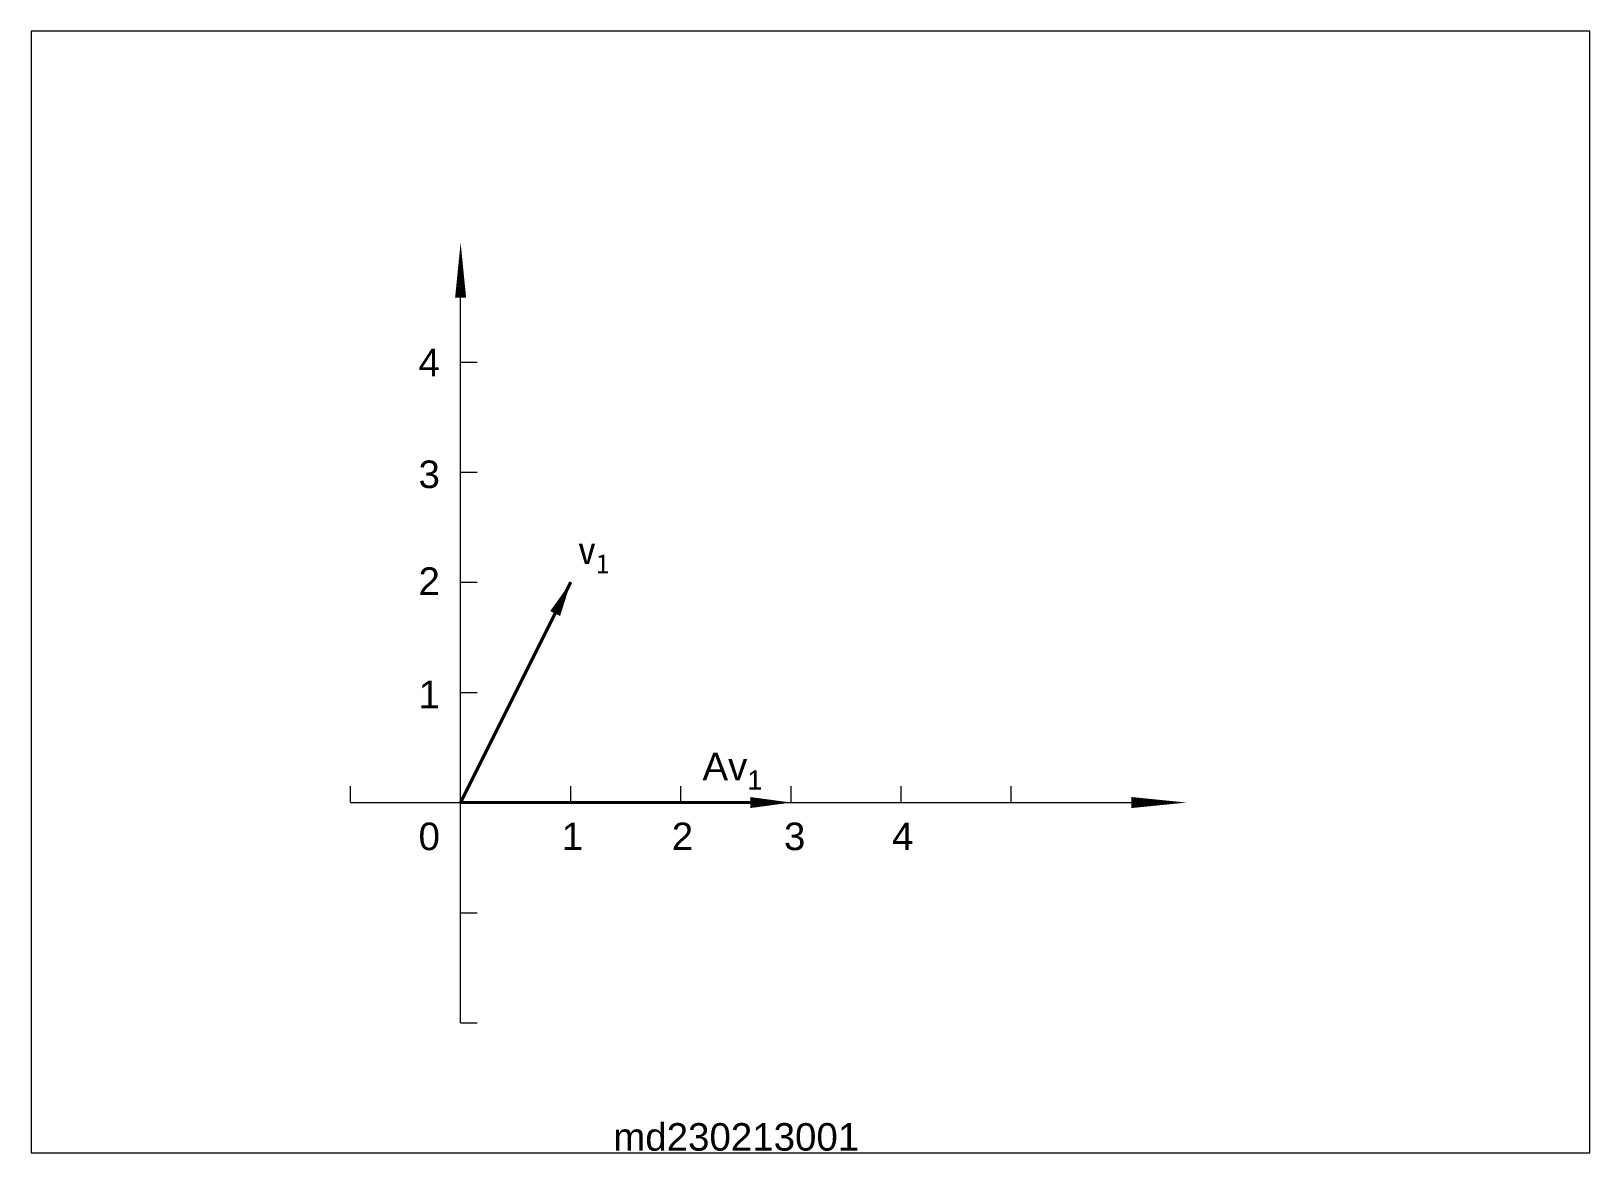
# Paper-space layout 'md230213001' of a CAD drawing. Header units: millimetres. Extents: x -117 to 216, y -34 to 205.
# The model-space entities are those that its viewports show. They can reach past a viewport. Long polylines and large blocks are cut down to what shows.
import ezdxf

# ---------------------------------------------------------------- set-up
doc = ezdxf.new("R2010")
doc.units = ezdxf.units.MM
doc.layers.get('0').update_dxf_attribs({"lineweight": 15})
for name, color, linetype, lineweight in [('坐标层', 7, 'Continuous', 15), ('标号', 4, 'Continuous', 15), ('标注', 250, 'Continuous', 15), ('绘图层', 1, 'Continuous', 40)]:
    doc.layers.add(name, color=color, linetype=linetype, lineweight=lineweight)
doc.styles.get("Standard").update_dxf_attribs({"font": 'arial.ttf'})

# ---------------------------------------------------------------- blocks, each defined once
blk = doc.blocks.new('*U5')
blk.add_line((0, 0), (0, 1.5))
blk = doc.blocks.new('*U6')
at = {"layer": '坐标层', "color": 0, "linetype": 'ByBlock', "lineweight": -2, "transparency": 16777216}
for p in [(2271.82, 1597.82), (2281.82, 1597.82), (2291.82, 1597.82), (2301.82, 1597.82), (2311.82, 1597.82), (2321.82, 1597.82), (2331.82, 1597.82)]:
    blk.add_blockref('*U5', p, dxfattribs=at)
blk = doc.blocks.new('*U7')
blk.add_line((0, 0), (0, 1.5))
blk = doc.blocks.new('*U8')
at = {"layer": '坐标层', "color": 0, "linetype": 'ByBlock', "lineweight": -2, "transparency": 16777216}
for p in [(2281.82, 1577.82), (2291.82, 1577.82), (2301.82, 1577.82), (2311.82, 1577.82), (2321.82, 1577.82), (2331.82, 1577.82), (2341.82, 1577.82)]:
    blk.add_blockref('*U7', p, dxfattribs=at)

msp = doc.modelspace()

# ---------------------------------------------------------------- linework, layer by layer
at = {"layer": '坐标层', "lineweight": 15}
for p, q in [((2281.82, 1637.82), (2281.82, 1643.67)), ((2281.82, 1577.82), (2281.82, 1637.82)), ((2271.82, 1597.82), (2331.82, 1597.82)), ((2331.82, 1597.82), (2342.73, 1597.82))]:
    msp.add_line(p, q, dxfattribs=at)
at = {"layer": '坐标层'}
msp.add_line((2281.82, 1587.82), (2283.32, 1587.82), dxfattribs=at)
for points in [[(2281.82, 1643.67, 1, 0, 0), (2281.82, 1648.67, 0, 0, 0)], [(2342.73, 1597.82, 1, 0, 0), (2347.73, 1597.82, 0, 0, 0)]]:
    msp.add_lwpolyline(points, format="xyseb", dxfattribs=at)
at = {"layer": '绘图层', "color": 5, "lineweight": 40}
msp.add_line((2281.82, 1597.82), (2291.82, 1617.82), dxfattribs=at)
at = {"layer": '绘图层', "lineweight": 40}
msp.add_line((2281.82, 1597.82), (2308.12, 1597.82), dxfattribs=at)
at = {"layer": '绘图层', "color": 5, "lineweight": 50}
msp.add_lwpolyline([(2290.4, 1614.98, 1, 0, 0), (2291.82, 1617.82, 0, 0, 0)], format="xyseb", dxfattribs=at)
at = {"layer": '绘图层'}
msp.add_lwpolyline([(2308.12, 1597.82, 1, 0, 0), (2311.82, 1597.82, 0, 0, 0)], format="xyseb", dxfattribs=at)

# ---------------------------------------------------------------- block references
at = {"layer": '坐标层', "lineweight": 15, "xscale": -1, "rotation": 270}
msp.add_blockref('*U8', (704, -704), dxfattribs=at)
at = {"layer": '坐标层', "lineweight": 15}
msp.add_blockref('*U6', (0, 0), dxfattribs=at)

# ---------------------------------------------------------------- texts
at = {"layer": '坐标层', "char_height": 2.5, "attachment_point": 1}
for s, width, insert in [('4', 5.7536, (2278, 1639.03)), ('3', 6.0458, (2278, 1628.88)), ('2', 5.8442, (2278, 1619.18)), ('1', 4.5293, (2278, 1608.89))]:
    msp.add_mtext_dynamic_manual_height_columns(s, width=width, gutter_width=12.5, heights=[0], dxfattribs=dict(at, insert=insert))
at = {"layer": '坐标层', "lineweight": 15, "char_height": 2.5, "attachment_point": 1}
for s, width, insert in [('0', 5.7095, (2278, 1596)), ('1', 6.5148, (2291, 1596)), ('2', 5.4053, (2300.99, 1596)), ('3', 6.2303, (2311.18, 1596)), ('4', 6.9984, (2320.99, 1596))]:
    msp.add_mtext_dynamic_manual_height_columns(s, width=width, gutter_width=12.5, heights=[0], dxfattribs=dict(at, insert=insert))
at = {"layer": '标号', "color": 4, "insert": (2295.68, 1568.71), "char_height": 2.5, "attachment_point": 1}
msp.add_mtext_dynamic_manual_height_columns('md230213001', width=38.5039, gutter_width=12.5, heights=[0], dxfattribs=at)
at = {"layer": '标注', "lineweight": 15, "insert": (2292.44, 1621.98), "char_height": 2.5, "attachment_point": 1}
msp.add_mtext_dynamic_manual_height_columns('\\A1;{\\fSimSun|b0|i0|c134|p2;\\C256;\\c0;v\\H0.7x;\\S^ 1;}', width=8.1213, gutter_width=12.5, heights=[0], dxfattribs=at)
at = {"layer": '标注', "insert": (2303.78, 1602.35), "char_height": 2.5, "attachment_point": 1}
msp.add_mtext_dynamic_manual_height_columns('\\A1;Av{\\H0.7x;\\S^ 1;}', width=7.7612, gutter_width=12.5, heights=[0], dxfattribs=at)

psp = doc.layouts.new('md230213001')

# ---------------------------------------------------------------- viewports
at = {"layer": '0'}
psp.add_viewport(center=(49.64, 85.73), size=(332.35, 239.2012), view_center_point=(2313.59, 1616.94), view_height=101.8554, dxfattribs=at)

doc.saveas('drawing.dxf')
